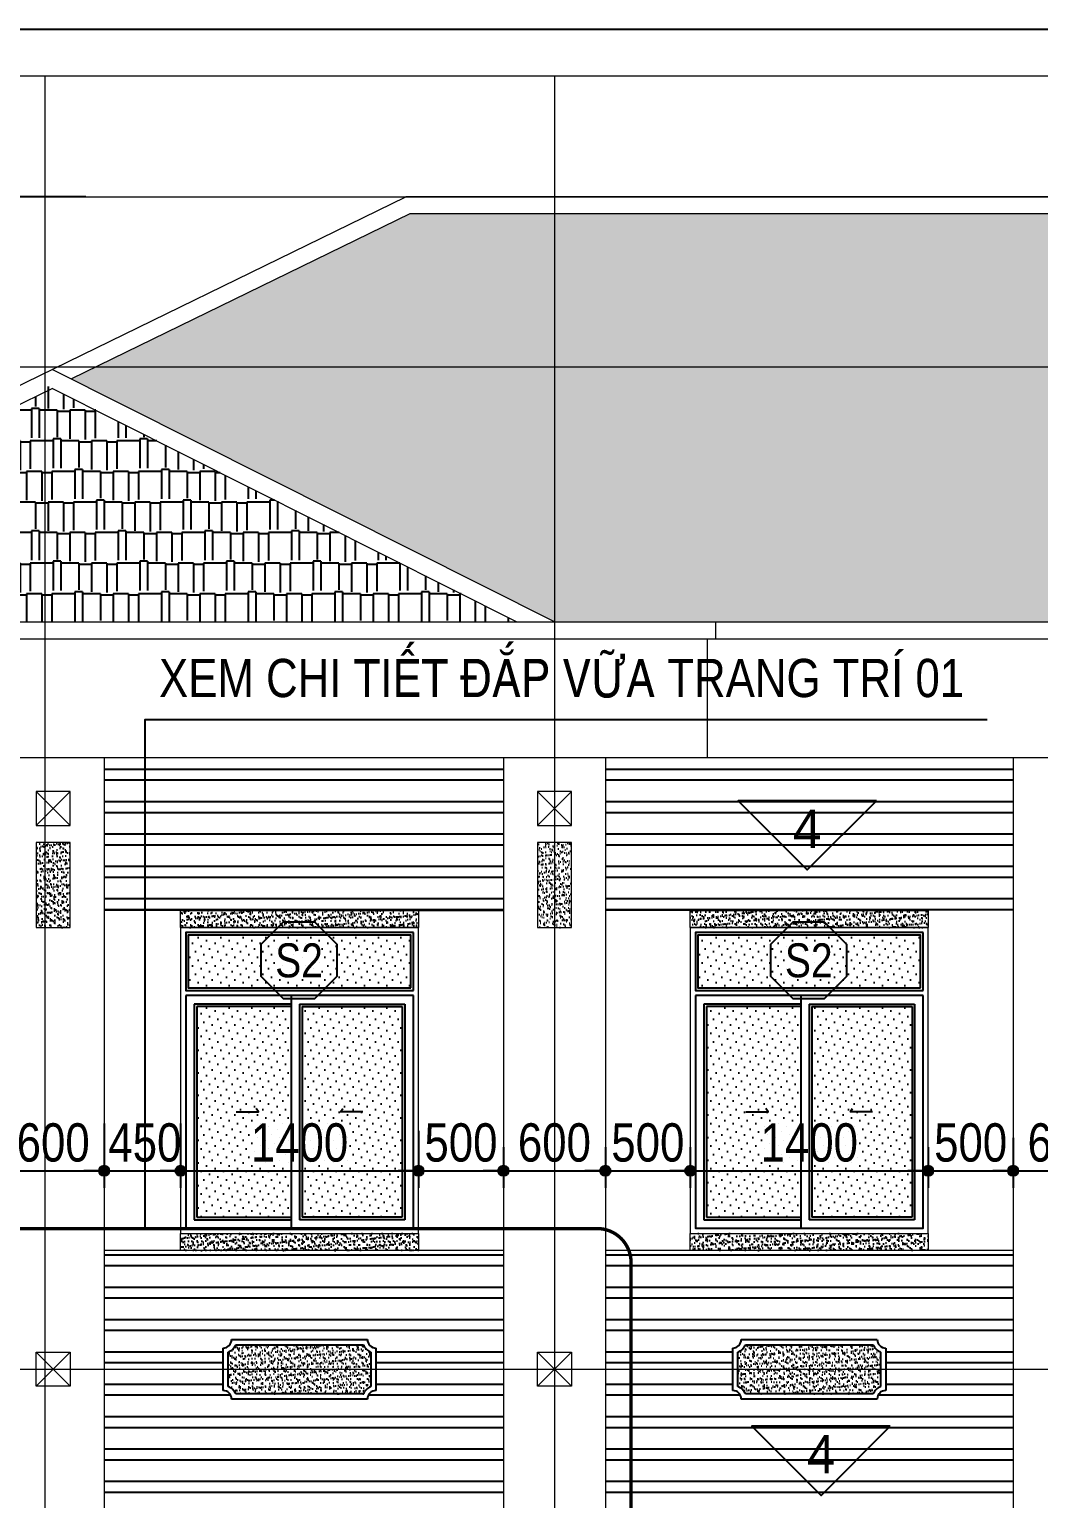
# Model space of a CAD drawing. Extents: x -79995 to 347433, y -157641 to 104789.
# Drawn here: x -10192 to -4252, y -23305 to -14658 of the extents above; entities that cross this region are included whole.
import ezdxf
from ezdxf.enums import TextEntityAlignment as Align

# ---------------------------------------------------------------- set-up
doc = ezdxf.new("R2010")
doc.units = 0
doc.linetypes.add('ACAD_ISO10W100', pattern=[18, 12, -3, 0, -3])
doc.linetypes.add('DASHED2', pattern=[0.375, 0.25, -0.125])
doc.layers.get('DEFPOINTS').update_dxf_attribs({"linetype": 'CONTINUOUS'})
for name, color, linetype in [('daucat', 220, 'CONTINUOUS'), ('DIM', 1, 'CONTINUOUS'), ('DOOR', 20, 'CONTINUOUS'), ('HACTH', 8, 'CONTINUOUS'), ('HATCH', 8, 'CONTINUOUS'), ('HATCHNGOI', 22, 'CONTINUOUS'), ('KINH 1', 142, 'CONTINUOUS'), ('netthay', 2, 'CONTINUOUS'), ('TAGS', 60, 'CONTINUOUS'), ('TEXT', 7, 'CONTINUOUS')]:
    doc.layers.add(name, color=color, linetype=linetype)
doc.layers.add('NET-THAY', color=2, linetype='CONTINUOUS', lineweight=13)
doc.layers.add('TRUC', color=24, linetype='CONTINUOUS', lineweight=0)
doc.styles.add('1', font='', dxfattribs={"height": 250})
doc.styles.add('AVO', font='')
doc.styles.add('HEL-CONDENSE', font='')
doc.styles.add('VNI-HELVE-CONDENSEN', font='')
doc.styles.get('1').set_extended_font_data('VNI-Helve-Condense')
doc.styles.get('AVO').set_extended_font_data('VNI-Avo')
doc.styles.get('HEL-CONDENSE').set_extended_font_data('VNI-Helve-Condense')
doc.styles.get('VNI-HELVE-CONDENSEN').set_extended_font_data('VNI-Helve-Condense')
doc.dimstyles.new('D100', dxfattribs={"dimtxt": 225, "dimasz": 1.2, "dimexe": 100, "dimexo": 0, "dimgap": 50, "dimtad": 1, "dimdec": 0, "dimzin": 13, "dimdsep": 46, "dimtxsty": 'HEL-CONDENSE', "dimblk": 'D50', "dimcen": 0, "dimclrd": 1, "dimclre": 1, "dimclrt": 7, "dimadec": 0, "dimazin": 0, "dimtfac": 1, "dimtdec": 0, "dimtmove": 0, "dimatfit": 3, "dimldrblk": 'D50', "dimfxl": 1, "dimtolj": 1, "dimtzin": 13, "dimarcsym": 0})
pattern_1 = [(180, (-1056383.75, 273259.78), (-382.5, -180), [90, -75, 105, -45, 135, -60]), (180, (-1056473.75, 273252.28), (-382.5, -180), [75, -285, 60, -90]), (180, (-1056653.75, 273271.03), (-382.5, -180), [45, -465]), (270, (-1056383.75, 273259.78), (127.5, -180), [172.5, -547.5]), (270, (-1056473.75, 273259.78), (127.5, -180), [168.75, -551.25]), (270, (-1056548.75, 273259.78), (127.5, -180), [157.5, -562.5]), (270, (-1056653.75, 273271.03), (127.5, -180), [172.5, -547.5]), (270, (-1056698.75, 273271.03), (127.5, -180), [172.5, -547.5]), (270, (-1056833.75, 273259.78), (127.5, -180), [165, -555])]
pattern_2 = [(180, (-175482.64, -528282.38), (-1e-14, -190.5), []), (180, (-175546.14, -528218.88), (-1e-14, -190.5), [])]
pattern_3 = [(37.5, (-1312078.223, -316844.446), (-1.2000235, 36.7059928), [0, -28.956, 0, -32.385, 0, -30.95625]), (7.5, (-1312078.223, -316844.446), (33.7142462, 53.7618825), [0, -15.621, 0, -26.0985, 0, -10.00125]), (327.5, (-1312101.654, -316844.446), (59.3244278, 0.10778885), [0, -9.525, 0, -34.29, 0, -44.7675]), (317.5, (-1312101.654, -316844.446), (57.266734, 16.7196992), [0, -4.7625, 0, -22.479, 0, -25.7175])]

# ---------------------------------------------------------------- blocks, each defined once
blk = doc.blocks.new('KH-CUADI')
at = {"layer": 'TAGS'}
blk.add_lwpolyline([(-124, 300), (-300, 124), (-300, -124), (-124, -300), (124, -300), (300, -124), (300, 124), (124, 300)], close=True, dxfattribs=at)
at = {"layer": 'TAGS', "style": 'VNI-HELVE-CONDENSEN'}
blk.add_attdef('D', text='', height=300, dxfattribs=at).set_placement((0, 0), align=Align.MIDDLE)
blk = doc.blocks.new('A$C5F62150E')
at = {"layer": 'KINH 1'}
h = blk.add_hatch(dxfattribs=at)
h.set_pattern_fill('DOTS', color=256, scale=750, angle=45, style=0)
h.set_pattern_definition([(45, (0, 0), (-16.5728, 49.71845), [0, -46.875])])
h.paths.add_polyline_path([(2528.9, 1072.2), (1218.9, 1072.2), (1218.9, 762.2), (2528.9, 762.2)])
h.paths.add_polyline_path([(1823.9, 652.2), (1268.9, 652.2), (1268.9, -587.8), (1823.9, -587.8)])
h.paths.add_polyline_path([(2478.9, 652.2), (1888.9, 652.2), (1888.9, -587.8), (2478.9, -587.8)])
at = {"layer": 'DOOR'}
for p, q in [((2543.9, 747.2), (2543.9, 1087.2)), ((2543.9, 717.2), (1203.9, 717.2)), ((1823.9, 717.2), (1823.9, -652.8)), ((1823.9, 667.2), (1253.9, 667.2)), ((1253.9, 667.2), (1253.9, -602.8)), ((1873.9, 667.2), (1873.9, -602.8)), ((1873.9, 667.2), (2493.9, 667.2)), ((2493.9, 667.2), (2493.9, -602.8)), ((1253.9, -602.8), (1823.9, -602.8)), ((2493.9, -602.8), (1873.9, -602.8))]:
    blk.add_line(p, q, dxfattribs=at)
at = {"layer": 'DOOR', "color": 8}
for p, q in [((1823.9, 652.2), (1268.9, 652.2)), ((1268.9, 652.2), (1268.9, -587.8)), ((1888.9, 652.2), (1888.9, -587.8)), ((1888.9, 652.2), (2478.9, 652.2)), ((2478.9, 652.2), (2478.9, -587.8)), ((1268.9, -587.8), (1823.9, -587.8)), ((2478.9, -587.8), (1888.9, -587.8))]:
    blk.add_line(p, q, dxfattribs=at)
at = {"layer": 'DOOR'}
for points in [[(2543.9, 1087.2), (1203.9, 1087.2), (1203.9, 747.2), (2543.9, 747.2)], [(1203.9, 717.2), (1203.9, -652.8), (2543.9, -652.8), (2543.9, 717.2)], [(1501.6, 32.3), (1632, 32.3), (1618.7, 53)], [(2246.2, 32.3), (2115.8, 32.3), (2129.1, 53)]]:
    blk.add_lwpolyline(points, dxfattribs=at)
at = {"layer": 'DOOR', "color": 8}
blk.add_lwpolyline([(2528.9, 762.2), (2528.9, 1072.2), (1218.9, 1072.2), (1218.9, 762.2), (2528.9, 762.2)], close=True, dxfattribs=at)
at = {"layer": 'NET-THAY'}
for p, q in [((1173.9, 1117.2), (2573.9, 1117.2)), ((2573.9, -682.8), (2573.9, 1117.2)), ((1173.9, -682.8), (2573.9, -682.8))]:
    blk.add_line(p, q, dxfattribs=at)
blk.add_lwpolyline([(1173.9, 1117.2), (1173.9, -682.8)], dxfattribs=at)
at = {"layer": 'TAGS', "linetype": 'Continuous'}
ref = blk.add_blockref('KH-CUADI', (1871, 924.3), dxfattribs=dict(at, xscale=0.75, yscale=0.75, zscale=0.75, rotation=180))
ref.add_attrib('D', 'S2', dxfattribs={"color": 7, "height": 200, "style": 'VNI-HELVE-CONDENSEN'}).set_placement((1871, 924.3), align=Align.MIDDLE)
blk = doc.blocks.new('D50')
at = {"layer": 'DIM'}
blk.add_hatch(color=256, dxfattribs=at).paths.add_polyline_path([(25, 0, 1), (-25, 0, 1)])
blk.add_line((25, 0), (100, 0), dxfattribs=at)
blk.add_circle((0, 0), 25, dxfattribs=at)
blk = doc.blocks.new('*D651')
at = {"layer": 'DEFPOINTS', "color": 0, "linetype": 'Continuous', "transparency": 16777216}
for p in [(-9751.5, -21096.8), (-10351.5, -21171.9), (-9751.5, -21375.6)]:
    blk.add_point(p, dxfattribs=at)
at = {"layer": 'DIM', "color": 1, "linetype": 'Continuous', "lineweight": -2, "transparency": 16777216}
for p, q in [((-9751.5, -21096.8), (-9751.5, -21475.6)), ((-10351.5, -21171.9), (-10351.5, -21475.6)), ((-10350.3, -21375.6), (-9752.7, -21375.6))]:
    blk.add_line(p, q, dxfattribs=at)
at = {"layer": 'DIM', "color": 1, "linetype": 'Continuous', "lineweight": -2, "transparency": 16777216, "xscale": 1.199999999999999, "yscale": 1.199999999999999, "zscale": 1.199999999999999, "rotation": 180}
blk.add_blockref('D50', (-10351.5, -21375.6), dxfattribs=at)
at = {"layer": 'DIM', "color": 1, "linetype": 'Continuous', "lineweight": -2, "transparency": 16777216, "xscale": 1.199999999999999, "yscale": 1.199999999999999, "zscale": 1.199999999999999}
blk.add_blockref('D50', (-9751.5, -21375.6), dxfattribs=at)
at = {"layer": 'DIM', "color": 7, "linetype": 'Continuous', "transparency": 16777216, "insert": (-10051.5, -21210.7), "char_height": 225, "attachment_point": 5, "style": 'HEL-CONDENSE'}
blk.add_mtext('\\A1;600', dxfattribs=at)
blk = doc.blocks.new('*D652')
at = {"layer": 'DEFPOINTS', "color": 0, "linetype": 'Continuous', "transparency": 16777216}
for p in [(-9751.5, -21096.8), (-9301.5, -21096.8), (-9301.5, -21375.6)]:
    blk.add_point(p, dxfattribs=at)
at = {"layer": 'DIM', "color": 1, "linetype": 'Continuous', "lineweight": -2, "transparency": 16777216}
for p, q in [((-9751.5, -21096.8), (-9751.5, -21475.6)), ((-9301.5, -21096.8), (-9301.5, -21475.6)), ((-9750.3, -21375.6), (-9302.7, -21375.6))]:
    blk.add_line(p, q, dxfattribs=at)
at = {"layer": 'DIM', "color": 1, "linetype": 'Continuous', "lineweight": -2, "transparency": 16777216, "xscale": 1.199999999999999, "yscale": 1.199999999999999, "zscale": 1.199999999999999, "rotation": 180}
blk.add_blockref('D50', (-9751.5, -21375.6), dxfattribs=at)
at = {"layer": 'DIM', "color": 1, "linetype": 'Continuous', "lineweight": -2, "transparency": 16777216, "xscale": 1.199999999999999, "yscale": 1.199999999999999, "zscale": 1.199999999999999}
blk.add_blockref('D50', (-9301.5, -21375.6), dxfattribs=at)
at = {"layer": 'DIM', "color": 7, "linetype": 'Continuous', "transparency": 16777216, "insert": (-9511.8, -21210.7), "char_height": 225, "attachment_point": 5, "style": 'HEL-CONDENSE'}
blk.add_mtext('\\A1;450', dxfattribs=at)
blk = doc.blocks.new('*D653')
at = {"layer": 'DEFPOINTS', "color": 0, "linetype": 'Continuous', "transparency": 16777216}
for p in [(-9301.5, -21096.8), (-7901.5, -21141.6), (-7901.5, -21375.6)]:
    blk.add_point(p, dxfattribs=at)
at = {"layer": 'DIM', "color": 1, "linetype": 'Continuous', "lineweight": -2, "transparency": 16777216}
for p, q in [((-9301.5, -21096.8), (-9301.5, -21475.6)), ((-7901.5, -21141.6), (-7901.5, -21475.6)), ((-9300.3, -21375.6), (-7902.7, -21375.6))]:
    blk.add_line(p, q, dxfattribs=at)
at = {"layer": 'DIM', "color": 1, "linetype": 'Continuous', "lineweight": -2, "transparency": 16777216, "xscale": 1.199999999999999, "yscale": 1.199999999999999, "zscale": 1.199999999999999, "rotation": 180}
blk.add_blockref('D50', (-9301.5, -21375.6), dxfattribs=at)
at = {"layer": 'DIM', "color": 1, "linetype": 'Continuous', "lineweight": -2, "transparency": 16777216, "xscale": 1.199999999999999, "yscale": 1.199999999999999, "zscale": 1.199999999999999}
blk.add_blockref('D50', (-7901.5, -21375.6), dxfattribs=at)
at = {"layer": 'DIM', "color": 7, "linetype": 'Continuous', "transparency": 16777216, "insert": (-8601.5, -21210.7), "char_height": 225, "attachment_point": 5, "style": 'HEL-CONDENSE'}
blk.add_mtext('\\A1;1400', dxfattribs=at)
blk = doc.blocks.new('*D654')
at = {"layer": 'DEFPOINTS', "color": 0, "linetype": 'Continuous', "transparency": 16777216}
for p in [(-7901.5, -21141.6), (-7401.5, -21236.1), (-7401.5, -21375.6)]:
    blk.add_point(p, dxfattribs=at)
at = {"layer": 'DIM', "color": 1, "linetype": 'Continuous', "lineweight": -2, "transparency": 16777216}
for p, q in [((-7901.5, -21141.6), (-7901.5, -21475.6)), ((-7401.5, -21236.1), (-7401.5, -21475.6)), ((-7900.3, -21375.6), (-7402.7, -21375.6))]:
    blk.add_line(p, q, dxfattribs=at)
at = {"layer": 'DIM', "color": 1, "linetype": 'Continuous', "lineweight": -2, "transparency": 16777216, "xscale": 1.199999999999999, "yscale": 1.199999999999999, "zscale": 1.199999999999999, "rotation": 180}
blk.add_blockref('D50', (-7901.5, -21375.6), dxfattribs=at)
at = {"layer": 'DIM', "color": 1, "linetype": 'Continuous', "lineweight": -2, "transparency": 16777216, "xscale": 1.199999999999999, "yscale": 1.199999999999999, "zscale": 1.199999999999999}
blk.add_blockref('D50', (-7401.5, -21375.6), dxfattribs=at)
at = {"layer": 'DIM', "color": 7, "linetype": 'Continuous', "transparency": 16777216, "insert": (-7651.5, -21210.7), "char_height": 225, "attachment_point": 5, "style": 'HEL-CONDENSE'}
blk.add_mtext('\\A1;500', dxfattribs=at)
blk = doc.blocks.new('*D655')
at = {"layer": 'DEFPOINTS', "color": 0, "linetype": 'Continuous', "transparency": 16777216}
for p in [(-7401.5, -21236.1), (-6801.5, -21236.1), (-6801.5, -21375.6)]:
    blk.add_point(p, dxfattribs=at)
at = {"layer": 'DIM', "color": 1, "linetype": 'Continuous', "lineweight": -2, "transparency": 16777216}
for p, q in [((-7401.5, -21236.1), (-7401.5, -21475.6)), ((-6801.5, -21236.1), (-6801.5, -21475.6)), ((-7400.3, -21375.6), (-6802.7, -21375.6))]:
    blk.add_line(p, q, dxfattribs=at)
at = {"layer": 'DIM', "color": 1, "linetype": 'Continuous', "lineweight": -2, "transparency": 16777216, "xscale": 1.199999999999999, "yscale": 1.199999999999999, "zscale": 1.199999999999999, "rotation": 180}
blk.add_blockref('D50', (-7401.5, -21375.6), dxfattribs=at)
at = {"layer": 'DIM', "color": 1, "linetype": 'Continuous', "lineweight": -2, "transparency": 16777216, "xscale": 1.199999999999999, "yscale": 1.199999999999999, "zscale": 1.199999999999999}
blk.add_blockref('D50', (-6801.5, -21375.6), dxfattribs=at)
at = {"layer": 'DIM', "color": 7, "linetype": 'Continuous', "transparency": 16777216, "insert": (-7101.5, -21210.7), "char_height": 225, "attachment_point": 5, "style": 'HEL-CONDENSE'}
blk.add_mtext('\\A1;600', dxfattribs=at)
blk = doc.blocks.new('*D656')
at = {"layer": 'DEFPOINTS', "color": 0, "linetype": 'Continuous', "transparency": 16777216}
for p in [(-6801.5, -21236.1), (-6301.5, -21236.1), (-6301.5, -21375.6)]:
    blk.add_point(p, dxfattribs=at)
at = {"layer": 'DIM', "color": 1, "linetype": 'Continuous', "lineweight": -2, "transparency": 16777216}
for p, q in [((-6801.5, -21236.1), (-6801.5, -21475.6)), ((-6301.5, -21236.1), (-6301.5, -21475.6)), ((-6800.3, -21375.6), (-6302.7, -21375.6))]:
    blk.add_line(p, q, dxfattribs=at)
at = {"layer": 'DIM', "color": 1, "linetype": 'Continuous', "lineweight": -2, "transparency": 16777216, "xscale": 1.199999999999999, "yscale": 1.199999999999999, "zscale": 1.199999999999999, "rotation": 180}
blk.add_blockref('D50', (-6801.5, -21375.6), dxfattribs=at)
at = {"layer": 'DIM', "color": 1, "linetype": 'Continuous', "lineweight": -2, "transparency": 16777216, "xscale": 1.199999999999999, "yscale": 1.199999999999999, "zscale": 1.199999999999999}
blk.add_blockref('D50', (-6301.5, -21375.6), dxfattribs=at)
at = {"layer": 'DIM', "color": 7, "linetype": 'Continuous', "transparency": 16777216, "insert": (-6551.5, -21210.7), "char_height": 225, "attachment_point": 5, "style": 'HEL-CONDENSE'}
blk.add_mtext('\\A1;500', dxfattribs=at)
blk = doc.blocks.new('*D657')
at = {"layer": 'DEFPOINTS', "color": 0, "linetype": 'Continuous', "transparency": 16777216}
for p in [(-6301.5, -21236.1), (-4901.5, -21236.1), (-4901.5, -21375.6)]:
    blk.add_point(p, dxfattribs=at)
at = {"layer": 'DIM', "color": 1, "linetype": 'Continuous', "lineweight": -2, "transparency": 16777216}
for p, q in [((-6301.5, -21236.1), (-6301.5, -21475.6)), ((-4901.5, -21236.1), (-4901.5, -21475.6)), ((-6300.3, -21375.6), (-4902.7, -21375.6))]:
    blk.add_line(p, q, dxfattribs=at)
at = {"layer": 'DIM', "color": 1, "linetype": 'Continuous', "lineweight": -2, "transparency": 16777216, "xscale": 1.199999999999999, "yscale": 1.199999999999999, "zscale": 1.199999999999999, "rotation": 180}
blk.add_blockref('D50', (-6301.5, -21375.6), dxfattribs=at)
at = {"layer": 'DIM', "color": 1, "linetype": 'Continuous', "lineweight": -2, "transparency": 16777216, "xscale": 1.199999999999999, "yscale": 1.199999999999999, "zscale": 1.199999999999999}
blk.add_blockref('D50', (-4901.5, -21375.6), dxfattribs=at)
at = {"layer": 'DIM', "color": 7, "linetype": 'Continuous', "transparency": 16777216, "insert": (-5601.5, -21210.7), "char_height": 225, "attachment_point": 5, "style": 'HEL-CONDENSE'}
blk.add_mtext('\\A1;1400', dxfattribs=at)
blk = doc.blocks.new('*D658')
at = {"layer": 'DEFPOINTS', "color": 0, "linetype": 'Continuous', "transparency": 16777216}
for p in [(-4401.5, -21181.6), (-4901.5, -21236.1), (-4401.5, -21375.6)]:
    blk.add_point(p, dxfattribs=at)
at = {"layer": 'DIM', "color": 1, "linetype": 'Continuous', "lineweight": -2, "transparency": 16777216}
for p, q in [((-4401.5, -21181.6), (-4401.5, -21475.6)), ((-4901.5, -21236.1), (-4901.5, -21475.6)), ((-4900.3, -21375.6), (-4402.7, -21375.6))]:
    blk.add_line(p, q, dxfattribs=at)
at = {"layer": 'DIM', "color": 1, "linetype": 'Continuous', "lineweight": -2, "transparency": 16777216, "xscale": 1.199999999999999, "yscale": 1.199999999999999, "zscale": 1.199999999999999, "rotation": 180}
blk.add_blockref('D50', (-4901.5, -21375.6), dxfattribs=at)
at = {"layer": 'DIM', "color": 1, "linetype": 'Continuous', "lineweight": -2, "transparency": 16777216, "xscale": 1.199999999999999, "yscale": 1.199999999999999, "zscale": 1.199999999999999}
blk.add_blockref('D50', (-4401.5, -21375.6), dxfattribs=at)
at = {"layer": 'DIM', "color": 7, "linetype": 'Continuous', "transparency": 16777216, "insert": (-4651.5, -21210.7), "char_height": 225, "attachment_point": 5, "style": 'HEL-CONDENSE'}
blk.add_mtext('\\A1;500', dxfattribs=at)
blk = doc.blocks.new('*D659')
at = {"layer": 'DEFPOINTS', "color": 0, "linetype": 'Continuous', "transparency": 16777216}
for p in [(-4401.5, -21181.6), (-3801.5, -21211.4), (-3801.5, -21375.6)]:
    blk.add_point(p, dxfattribs=at)
at = {"layer": 'DIM', "color": 1, "linetype": 'Continuous', "lineweight": -2, "transparency": 16777216}
for p, q in [((-4401.5, -21181.6), (-4401.5, -21475.6)), ((-3801.5, -21211.4), (-3801.5, -21475.6)), ((-4400.3, -21375.6), (-3802.7, -21375.6))]:
    blk.add_line(p, q, dxfattribs=at)
at = {"layer": 'DIM', "color": 1, "linetype": 'Continuous', "lineweight": -2, "transparency": 16777216, "xscale": 1.199999999999999, "yscale": 1.199999999999999, "zscale": 1.199999999999999, "rotation": 180}
blk.add_blockref('D50', (-4401.5, -21375.6), dxfattribs=at)
at = {"layer": 'DIM', "color": 1, "linetype": 'Continuous', "lineweight": -2, "transparency": 16777216, "xscale": 1.199999999999999, "yscale": 1.199999999999999, "zscale": 1.199999999999999}
blk.add_blockref('D50', (-3801.5, -21375.6), dxfattribs=at)
at = {"layer": 'DIM', "color": 7, "linetype": 'Continuous', "transparency": 16777216, "insert": (-4101.5, -21210.7), "char_height": 225, "attachment_point": 5, "style": 'HEL-CONDENSE'}
blk.add_mtext('\\A1;600', dxfattribs=at)
blk = doc.blocks.new('*D728')
at = {"layer": 'DEFPOINTS', "color": 0, "linetype": 'Continuous', "transparency": 16777216}
for p in [(-10967.6, -15644.2), (-9858.9, -15644.2), (-10798.2, -18144.2)]:
    blk.add_point(p, dxfattribs=at)
at = {"layer": 'DIM', "color": 1, "linetype": 'Continuous', "lineweight": -2, "transparency": 16777216}
for p, q in [((-9858.9, -15644.2), (-11067.6, -15644.2)), ((-10967.6, -18143), (-10967.6, -15645.4)), ((-10798.2, -18144.2), (-11067.6, -18144.2))]:
    blk.add_line(p, q, dxfattribs=at)
at = {"layer": 'DIM', "color": 1, "linetype": 'Continuous', "lineweight": -2, "transparency": 16777216, "xscale": 1.199999999999999, "yscale": 1.199999999999999, "zscale": 1.199999999999999}
for p, rotation in [((-10967.6, -15644.2), 90), ((-10967.6, -18144.2), 270)]:
    blk.add_blockref('D50', p, dxfattribs=dict(at, rotation=rotation))
at = {"layer": 'DIM', "color": 7, "linetype": 'Continuous', "transparency": 16777216, "insert": (-11132.5, -16894.2), "char_height": 225, "attachment_point": 5, "rotation": 90, "style": 'HEL-CONDENSE'}
blk.add_mtext('\\A1;2500', dxfattribs=at)
blk = doc.blocks.new('TUONG-NAM')
at = {"layer": 'TAGS'}
blk.add_lwpolyline([(-452.5, -452.5), (452.5, -452.5), (0, 0)], close=True, dxfattribs=at)
at = {"layer": 'TAGS', "linetype": 'Continuous', "style": 'AVO'}
blk.add_attdef('KH-TUONG', text='', height=250, dxfattribs=at).set_placement((0.5, -269.3), align=Align.MIDDLE_CENTER)
blk = doc.blocks.new('*D751')
at = {"layer": 'DEFPOINTS', "color": 0, "linetype": 'Continuous', "transparency": 16777216}
for p in [(-7952.7, -15744.2), (-11485.6, -17932.7), (-14051.5, -18144.2), (-12873.4, -18144.2), (809.7, -18144.2)]:
    blk.add_point(p, dxfattribs=at)
at = {"layer": 'DIM', "color": 1, "linetype": 'Continuous', "lineweight": -2, "transparency": 16777216}
blk.add_arc((-12873.4, -18144.2), 1403.8, 0.04898, 25.95102, dxfattribs=at)
at = {"layer": 'DIM', "color": 1, "linetype": 'Continuous', "lineweight": -2, "transparency": 16777216, "xscale": 1.199999999999999, "yscale": 1.199999999999999, "zscale": 1.199999999999999}
for p, rotation in [((-11611.7, -17528.8), 115.975511560504), ((-11469.6, -18144.2), 270.024488439497)]:
    blk.add_blockref('D50', p, dxfattribs=dict(at, rotation=rotation))
at = {"layer": 'DIM', "color": 7, "linetype": 'Continuous', "transparency": 16777216, "insert": (-11344.9, -17791.4), "char_height": 225, "attachment_point": 5, "rotation": 283, "style": 'HEL-CONDENSE'}
blk.add_mtext('\\A1;26°', dxfattribs=at)

msp = doc.modelspace()

# ---------------------------------------------------------------- hatches: boundary and pattern name
at = {"layer": 'HACTH'}
h = msp.add_hatch(dxfattribs=at)
h.set_pattern_fill('ANSI32', color=256, scale=20, angle=135, style=0)
h.set_pattern_definition(pattern_2)
h.paths.add_polyline_path([(-801.548, -19844.245), (898.452, -19844.245), (898.452, -18944.245), (-801.548, -18944.245)])
h.paths.add_polyline_path([(-3801.548, -19844.245), (-1401.548, -19844.245), (-1401.548, -18944.245), (-3801.548, -18944.245)])
h.paths.add_polyline_path([(-6801.548, -19844.245), (-4401.548, -19844.245), (-4401.548, -18944.245), (-6801.548, -18944.245)])
h.paths.add_polyline_path([(-9751.548, -19844.245), (-7401.548, -19844.245), (-7401.548, -18944.245), (-9751.548, -18944.245)])
h.paths.add_polyline_path([(-12701.548, -19844.245), (-10351.548, -19844.245), (-10351.548, -18944.245), (-12701.548, -18944.245)])
h = msp.add_hatch(dxfattribs=at)
h.set_pattern_fill('ANSI32', color=256, scale=20, angle=135, style=0)
h.set_pattern_definition(pattern_2)
h.paths.add_polyline_path([(-10351.548, -21844.245), (-12701.548, -21844.245), (-12701.548, -22544.245), (-11951.548, -22544.245), (-11951.548, -22419.245, 0.41421356), (-11901.548, -22369.245), (-11101.548, -22369.245, 0.41421356), (-11051.548, -22419.245), (-11051.548, -22544.245), (-10351.548, -22544.245)])
h.paths.add_polyline_path([(-7401.548, -21844.245), (-9751.548, -21844.245), (-9751.548, -22544.245), (-9051.548, -22544.245), (-9051.548, -22419.245, 0.41421356), (-9001.548, -22369.245), (-8201.548, -22369.245, 0.41421356), (-8151.548, -22419.245), (-8151.548, -22544.245), (-7401.548, -22544.245)])
h.paths.add_polyline_path([(-4401.548, -21844.245), (-6801.548, -21844.245), (-6801.548, -22544.245), (-6051.548, -22544.245), (-6051.548, -22419.245, 0.41421356), (-6001.548, -22369.245), (-5201.548, -22369.245, 0.41421356), (-5151.548, -22419.245), (-5151.548, -22544.245), (-4401.548, -22544.245)])
h.paths.add_polyline_path([(1097.129, -22359.642), (5770.555, -22359.642), (5770.555, -22813.762), (1097.129, -22813.762)], flags=9)
edge = h.paths.add_edge_path()
edge.add_line((-12701.548, -23444.245), (-10351.548, -23444.245))
edge.add_line((-10351.548, -23444.245), (-10351.548, -22544.245))
edge.add_line((-10351.548, -22544.245), (-11051.548, -22544.245))
edge.add_line((-11051.548, -22544.245), (-11051.548, -22669.245))
edge.add_arc((-11051.548, -22719.245), 50, 90, 180)
edge.add_line((-11101.548, -22719.245), (-11901.548, -22719.245))
edge.add_arc((-11951.548, -22719.245), 50, 0, 90)
edge.add_line((-11951.548, -22669.245), (-11951.548, -22544.245))
edge.add_line((-11951.548, -22544.245), (-12701.548, -22544.245))
edge.add_line((-12701.548, -22544.245), (-12701.548, -23444.245))
edge = h.paths.add_edge_path()
edge.add_line((-9751.548, -23444.245), (-7401.548, -23444.245))
edge.add_line((-7401.548, -23444.245), (-7401.548, -22544.245))
edge.add_line((-7401.548, -22544.245), (-8151.548, -22544.245))
edge.add_line((-8151.548, -22544.245), (-8151.548, -22669.245))
edge.add_arc((-8151.548, -22719.245), 50, 90, 180)
edge.add_line((-8201.548, -22719.245), (-9001.548, -22719.245))
edge.add_arc((-9051.548, -22719.245), 50, 0, 90)
edge.add_line((-9051.548, -22669.245), (-9051.548, -22544.245))
edge.add_line((-9051.548, -22544.245), (-9751.548, -22544.245))
edge.add_line((-9751.548, -22544.245), (-9751.548, -23444.245))
edge = h.paths.add_edge_path()
edge.add_line((-6801.548, -23444.245), (-4401.548, -23444.245))
edge.add_line((-4401.548, -23444.245), (-4401.548, -22544.245))
edge.add_line((-4401.548, -22544.245), (-5151.548, -22544.245))
edge.add_line((-5151.548, -22544.245), (-5151.548, -22669.245))
edge.add_arc((-5151.548, -22719.245), 50, 90, 180)
edge.add_line((-5201.548, -22719.245), (-6001.548, -22719.245))
edge.add_arc((-6051.548, -22719.245), 50, 0, 90)
edge.add_line((-6051.548, -22669.245), (-6051.548, -22544.245))
edge.add_line((-6051.548, -22544.245), (-6801.548, -22544.245))
edge.add_line((-6801.548, -22544.245), (-6801.548, -23444.245))
at = {"layer": 'HATCH'}
h = msp.add_hatch(dxfattribs=at)
h.set_pattern_fill('AR-SAND', color=256, scale=0.75, style=0)
h.set_pattern_definition(pattern_3)
h.paths.add_polyline_path([(-10151.548, -19944.245), (-9951.548, -19944.245), (-9951.548, -19444.245), (-10151.548, -19444.245)])
h = msp.add_hatch(dxfattribs=at)
h.set_pattern_fill('AR-SAND', color=256, scale=0.75, style=0)
h.set_pattern_definition(pattern_3)
h.paths.add_polyline_path([(-7201.548, -19944.245), (-7001.548, -19944.245), (-7001.548, -19444.245), (-7201.548, -19444.245)])
h = msp.add_hatch(dxfattribs=at)
h.set_pattern_fill('AR-SAND', color=256, scale=0.75, style=0)
h.set_pattern_definition(pattern_3)
h.paths.add_polyline_path([(-9301.543, -19844.245), (-7901.543, -19844.245), (-7901.543, -19944.245), (-9301.543, -19944.245)])
h = msp.add_hatch(dxfattribs=at)
h.set_pattern_fill('AR-SAND', color=256, scale=0.75, style=0)
h.set_pattern_definition(pattern_3)
h.paths.add_polyline_path([(-6301.543, -19844.245), (-4901.543, -19844.245), (-4901.543, -19944.245), (-6301.543, -19944.245)])
h = msp.add_hatch(dxfattribs=at)
h.set_pattern_fill('AR-SAND', color=256, scale=0.75, style=0)
h.set_pattern_definition(pattern_3)
h.paths.add_polyline_path([(-9301.548, -21744.245), (-7901.548, -21744.245), (-7901.548, -21844.245), (-9301.548, -21844.245)])
h = msp.add_hatch(dxfattribs=at)
h.set_pattern_fill('AR-SAND', color=256, scale=0.75, style=0)
h.set_pattern_definition(pattern_3)
h.paths.add_polyline_path([(-6301.553, -21744.245), (-4901.553, -21744.245), (-4901.553, -21844.245), (-6301.553, -21844.245)])
h = msp.add_hatch(dxfattribs=at)
h.set_pattern_fill('AR-SAND', color=256, scale=0.75, style=0)
h.set_pattern_definition(pattern_3)
h.paths.add_polyline_path([(-8225.71, -22399.245), (-8977.386, -22399.245, -0.20323136), (-9021.548, -22443.407), (-9021.548, -22645.083, -0.20323136), (-8977.386, -22689.245), (-8225.71, -22689.245, -0.20323136), (-8181.548, -22645.083), (-8181.548, -22443.407, -0.20323136)])
h = msp.add_hatch(dxfattribs=at)
h.set_pattern_fill('AR-SAND', color=256, scale=0.75, style=0)
h.set_pattern_definition(pattern_3)
h.paths.add_polyline_path([(-5225.71, -22399.245), (-5977.386, -22399.245, -0.20323136), (-6021.548, -22443.407), (-6021.548, -22645.083, -0.20323136), (-5977.386, -22689.245), (-5225.71, -22689.245, -0.20323136), (-5181.548, -22645.083), (-5181.548, -22443.407, -0.20323136)])
at = {"layer": 'HATCHNGOI'}
h = msp.add_hatch(dxfattribs=at)
h.set_pattern_fill('AR-RSHKE', color=14, scale=15, angle=180, style=0)
h.set_pattern_definition(pattern_1)
h.paths.add_polyline_path([(-7952.701, -15744.245), (-9944.592, -16715.755), (-7101.548, -18144.245), (809.68, -18144.245), (3398.452, -16130.756), (5987.224, -18144.245), (13898.452, -18144.245), (16741.496, -16715.755), (14749.606, -15744.245)])
h = msp.add_hatch(dxfattribs=at)
h.set_pattern_fill('AR-RSHKE', color=34, scale=15, angle=180, style=0)
h.set_pattern_definition(pattern_1)
h.paths.add_polyline_path([(-10101.548, -16748.805), (-10101.548, -18144.245), (-7324.282, -18144.245)])
h.paths.add_polyline_path([(-10101.548, -16792.307), (-12873.43, -18144.245), (-10101.548, -18144.245)])

# ---------------------------------------------------------------- linework, layer by layer
at = {"layer": 'daucat', "linetype": 'DASHED2', "ltscale": 500, "const_width": 20}
msp.add_lwpolyline([(-10274.449, -21715.736), (-6850.27, -21715.736, -0.41421356), (-6650.27, -21915.736), (-6650.27, -23525.436, -0.41421356), (-6850.27, -23725.436), (-10274.449, -23725.436, -0.41421356), (-10474.449, -23525.436), (-10474.449, -21915.736, -0.41421356)], format="xyb", close=True, dxfattribs=at)
at = {"layer": 'NET-THAY'}
for p, q in [((-13101.548, -18144.245), (-7975.788, -15644.245)), ((-7101.548, -18144.245), (-10056.955, -16659.298)), ((-12878.813, -18144.245), (-10057.614, -16770.88)), ((-7324.282, -18144.245), (-10057.614, -16770.88)), ((-14051.548, -18144.245), (809.68, -18144.245)), ((-14051.548, -18244.245), (843.991, -18244.245)), ((-6201.548, -18244.245), (-6201.548, -18944.245)), ((-14001.548, -18944.245), (588.134, -18944.245)), ((-9301.543, -19844.245), (-9751.543, -19844.245)), ((-7901.543, -19844.245), (-7401.543, -19844.245)), ((-6301.543, -19844.245), (-6801.543, -19844.245)), ((-7401.548, -21844.245), (-9751.548, -21844.245)), ((-4401.548, -21844.245), (-6801.548, -21844.245))]:
    msp.add_line(p, q, dxfattribs=at)
for points in [[(-1401.548, -15644.245), (-7975.788, -15644.245)], [(14749.606, -15744.245), (-7952.701, -15744.245), (-9944.592, -16715.755)], [(-6201.548, -18244.245), (-6151.548, -18244.245), (-6151.548, -18144.245), (-6151.548, -18144.245)], [(-14001.548, -18244.245), (298.452, -18244.245)], [(-9751.548, -18944.245), (-9751.548, -28244.245)], [(-7401.548, -18944.245), (-7401.548, -28244.245)], [(-6801.548, -18944.245), (-6801.548, -28244.245)], [(-4401.548, -18944.245), (-4401.548, -28244.245)], [(-9951.548, -19144.245), (-10151.548, -19144.245), (-10151.548, -19344.245), (-9951.548, -19344.245), (-9951.548, -19144.245)], [(-10151.548, -19144.245), (-9951.548, -19344.245)], [(-9951.548, -19144.245), (-10151.548, -19344.245)], [(-7001.548, -19144.245), (-7201.548, -19144.245), (-7201.548, -19344.245), (-7001.548, -19344.245), (-7001.548, -19144.245)], [(-7201.548, -19144.245), (-7001.548, -19344.245)], [(-7001.548, -19144.245), (-7201.548, -19344.245)], [(-9951.548, -19444.245), (-10151.548, -19444.245), (-10151.548, -19944.245), (-9951.548, -19944.245), (-9951.548, -19444.245)], [(-7001.548, -19444.245), (-7201.548, -19444.245), (-7201.548, -19944.245), (-7001.548, -19944.245), (-7001.548, -19444.245)], [(-10151.548, -22444.245), (-9951.548, -22444.245), (-9951.548, -22644.245), (-10151.548, -22644.245), (-10151.548, -22444.245)], [(-9951.548, -22444.245), (-10151.548, -22644.245)], [(-10151.548, -22444.245), (-9951.548, -22644.245)], [(-7201.548, -22444.245), (-7001.548, -22444.245), (-7001.548, -22644.245), (-7201.548, -22644.245), (-7201.548, -22444.245)], [(-7001.548, -22444.245), (-7201.548, -22644.245)], [(-7201.548, -22444.245), (-7001.548, -22644.245)]]:
    msp.add_lwpolyline(points, dxfattribs=at)
for points in [[(-9301.543, -19844.245), (-7901.543, -19844.245), (-7901.543, -19944.245), (-9301.543, -19944.245)], [(-6301.543, -19844.245), (-4901.543, -19844.245), (-4901.543, -19944.245), (-6301.543, -19944.245)], [(-9301.548, -21744.245), (-7901.548, -21744.245), (-7901.548, -21844.245), (-9301.548, -21844.245)], [(-6301.553, -21744.245), (-4901.553, -21744.245), (-4901.553, -21844.245), (-6301.553, -21844.245)]]:
    msp.add_lwpolyline(points, close=True, dxfattribs=at)
at = {"layer": 'netthay'}
for points in [[(-9001.548, -22369.245), (-8201.548, -22369.245)], [(-6001.548, -22369.245), (-5201.548, -22369.245)], [(-9051.548, -22669.245), (-9051.548, -22419.245)], [(-9021.548, -22645.083), (-9021.548, -22443.407)], [(-8977.386, -22399.245), (-8225.71, -22399.245)], [(-8181.548, -22443.407), (-8181.548, -22645.083)], [(-8151.548, -22419.245), (-8151.548, -22669.245)], [(-6051.548, -22669.245), (-6051.548, -22419.245)], [(-6021.548, -22645.083), (-6021.548, -22443.407)], [(-5977.386, -22399.245), (-5225.71, -22399.245)], [(-5181.548, -22443.407), (-5181.548, -22645.083)], [(-5151.548, -22419.245), (-5151.548, -22669.245)], [(-8201.548, -22719.245), (-9001.548, -22719.245)], [(-8225.71, -22689.245), (-8977.386, -22689.245)], [(-5201.548, -22719.245), (-6001.548, -22719.245)], [(-5225.71, -22689.245), (-5977.386, -22689.245)]]:
    msp.add_lwpolyline(points, dxfattribs=at)
for centre, radius, start, end in [((-9051.548, -22369.245), 50, 270, 0), ((-8151.548, -22369.245), 50, 180, 270), ((-6051.548, -22369.245), 50, 270, 0), ((-5151.548, -22369.245), 50, 180, 270), ((-9051.548, -22369.245), 80, 292.0243128, 337.9756872), ((-8151.548, -22369.245), 80, 202.0243128, 247.9756872), ((-6051.548, -22369.245), 80, 292.0243128, 337.9756872), ((-5151.548, -22369.245), 80, 202.0243128, 247.9756872), ((-9051.548, -22719.245), 80, 22.0243128, 67.9756872), ((-8151.548, -22719.245), 80, 112.0243128, 157.9756872), ((-6051.548, -22719.245), 80, 22.0243128, 67.9756872), ((-5151.548, -22719.245), 80, 112.0243128, 157.9756872), ((-9051.548, -22719.245), 50, 0, 90), ((-8151.548, -22719.245), 50, 90, 180), ((-6051.548, -22719.245), 50, 0, 90), ((-5151.548, -22719.245), 50, 90, 180)]:
    msp.add_arc(centre, radius, start, end, dxfattribs=at)
at = {"layer": 'TEXT'}
for points in [[(-3517.325, -14658.261), (-11072.825, -14658.261), (-11072.825, -14658.261)], [(-4555.327, -18720.923), (-9511.828, -18720.923), (-9511.828, -21715.736)]]:
    msp.add_lwpolyline(points, dxfattribs=at)
at = {"layer": 'TRUC', "linetype": 'ACAD_ISO10W100', "ltscale": 0.2}
for points in [[(-14631.329, -14931.59), (21295.344, -14931.59)], [(-10101.548, -14931.59), (-10101.548, -29294.245)], [(-7101.548, -14931.59), (-7101.548, -29294.245)], [(-14631.329, -15644.245), (21295.344, -15644.245)], [(-14631.329, -16644.245), (21295.344, -16644.245)], [(-14631.329, -18244.245), (21295.344, -18244.245)], [(-14631.329, -18944.245), (21295.344, -18944.245)], [(-14631.329, -22544.245), (21295.344, -22544.245)]]:
    msp.add_lwpolyline(points, dxfattribs=at)
msp.add_lwpolyline([(-14631.329, -14931.59), (21295.344, -14931.59), (21295.344, -29294.245), (-14631.329, -29294.245)], close=True, dxfattribs=at)

# ---------------------------------------------------------------- block references
at = {"layer": 'DOOR'}
for p in [(-10475.443, -21061.473), (-7475.443, -21061.473)]:
    msp.add_blockref('A$C5F62150E', p, dxfattribs=at)
at = {"layer": 'TAGS', "linetype": 'Continuous'}
ref = msp.add_blockref('TUONG-NAM', (-5613.181, -19605.351), dxfattribs=dict(at, xscale=0.8999999999068677, yscale=0.9000000000232831, zscale=0.9, rotation=180))
ref.add_attrib('KH-TUONG', '4', dxfattribs={"color": 7, "linetype": 'Continuous', "height": 225, "style": 'AVO'}).set_placement((-5613.626, -19362.997), align=Align.MIDDLE_CENTER)
ref = msp.add_blockref('TUONG-NAM', (-5531.971, -23286.292), dxfattribs=dict(at, xscale=0.8999999999068677, yscale=0.9000000000232831, zscale=0.9, rotation=180))
ref.add_attrib('KH-TUONG', '4', dxfattribs={"color": 7, "linetype": 'Continuous', "height": 225, "style": 'AVO'}).set_placement((-5532.416, -23043.938), align=Align.MIDDLE_CENTER)

# ---------------------------------------------------------------- texts
at = {"layer": 'TEXT', "insert": (-7059.251, -18363.167), "char_height": 225, "attachment_point": 2, "style": '1'}
msp.add_mtext('XEM CHI TIEÁT ÑAÉP VÖÕA TRANG TRÍ 01', dxfattribs=at)

# ---------------------------------------------------------------- dimensions: what is measured, and where the dimension line sits
at = {"layer": 'DIM', "linetype": 'Continuous'}
dim = msp.add_linear_dim(base=(-10967.604, -15644.245), p1=(-10798.247, -18144.245), p2=(-9858.86, -15644.245), angle=90, dimstyle='D100', override={"dimtmove": 1}, dxfattribs=at)
dim.commit()
dim.dimension.update_dxf_attribs({"geometry": '*D728', "text_midpoint": (-11132.504, -16894.245)})
dim = msp.add_angular_dim_2l(base=(-11485.635, -17932.709), line1=((-14051.548, -18144.245), (809.68, -18144.245)), line2=((-12873.43, -18144.245), (-7952.701, -15744.245)), dimstyle='D100', dxfattribs=at)
dim.commit()
dim.dimension.update_dxf_attribs({"geometry": '*D751', "text_midpoint": (-11344.912, -17791.359)})
for base, p1, p2, picture, middle in [((-9751.548, -21375.63), (-10351.548, -21171.905), (-9751.548, -21096.846), '*D651', (-10051.548, -21210.73)), ((-7901.548, -21375.63), (-9301.548, -21096.846), (-7901.548, -21141.565), '*D653', (-8601.548, -21210.73)), ((-6801.548, -21375.63), (-7401.548, -21236.117), (-6801.548, -21236.117), '*D655', (-7101.548, -21210.73)), ((-4901.548, -21375.63), (-6301.548, -21236.117), (-4901.548, -21236.117), '*D657', (-5601.548, -21210.73)), ((-3801.548, -21375.63), (-4401.548, -21181.569), (-3801.548, -21211.382), '*D659', (-4101.548, -21210.73))]:
    dim = msp.add_linear_dim(base=base, p1=p1, p2=p2, dimstyle='D100', override={"dimtmove": 1}, dxfattribs=at)
    dim.commit()
    dim.dimension.update_dxf_attribs({"geometry": picture, "text_midpoint": middle})
for base, p1, p2, picture, middle in [((-9301.548, -21375.63), (-9751.548, -21096.846), (-9301.548, -21096.846), '*D652', (-9511.828, -21375.63)), ((-7401.548, -21375.63), (-7901.548, -21141.565), (-7401.548, -21236.117), '*D654', (-7651.548, -21375.63)), ((-6301.548, -21375.63), (-6801.548, -21236.117), (-6301.548, -21236.117), '*D656', (-6551.548, -21375.63)), ((-4401.548, -21375.63), (-4901.548, -21236.117), (-4401.548, -21181.569), '*D658', (-4651.548, -21375.63))]:
    dim = msp.add_linear_dim(base=base, p1=p1, p2=p2, dimstyle='D100', override={"dimtmove": 1}, dxfattribs=at)
    dim.commit()
    dim.dimension.update_dxf_attribs({"geometry": picture, "text_midpoint": middle, "dimtype": 160})

doc.saveas('drawing.dxf')
